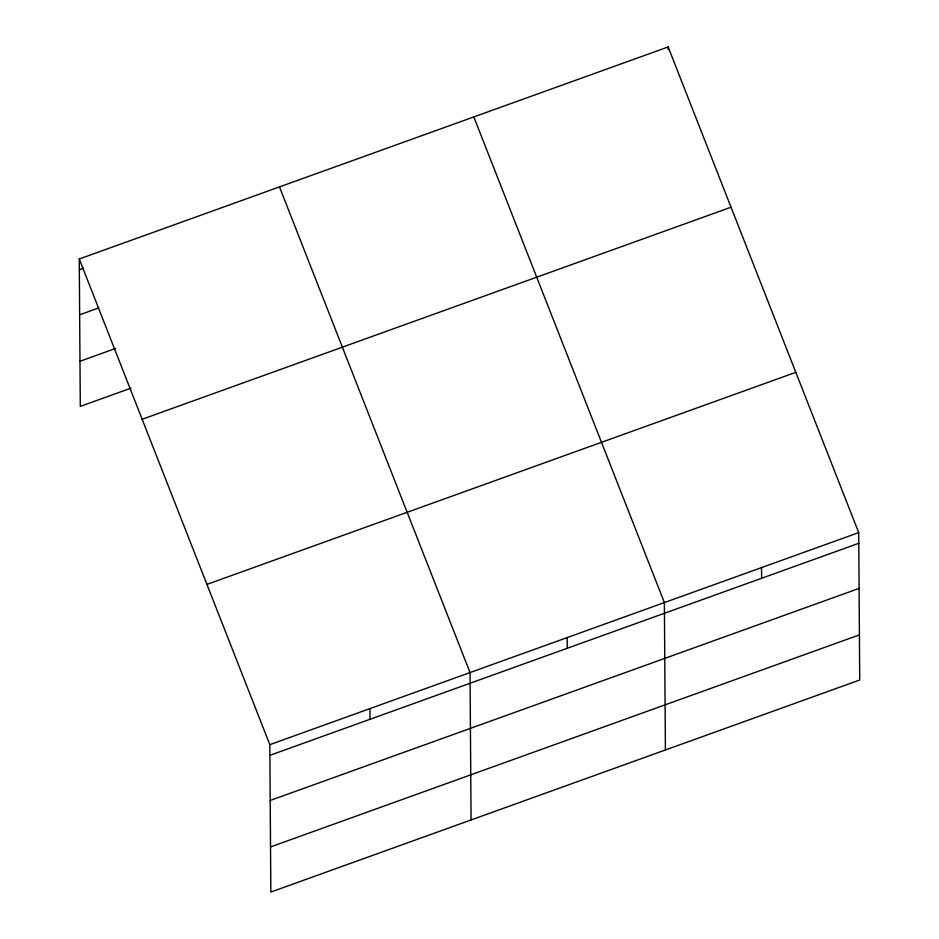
<?xml version="1.0" encoding="UTF-8"?>
<svg xmlns="http://www.w3.org/2000/svg" width="939" height="939" viewBox="0 0 939 939"><rect width="100%" height="100%" fill="white"/><g stroke="black" fill="none" stroke-linecap="round" stroke-linejoin="round"><path stroke-width="1.41" d="M79.263 259L668.157 46.95L858.704 532.613L859.737 680L270.843 892.05L269.822 744.662L79.263 259L80.296 406.387L131.037 388.124M79.334 269.693L83.454 268.214M79.651 314.8L98.853 307.886M79.979 361.28L115.638 348.439M142.141 419.275L731.035 207.214M206.932 584.398L795.826 372.337M269.822 744.662L858.704 532.613M269.892 755.343L858.786 543.294M270.209 800.462L859.103 588.401M270.526 846.943L859.42 634.881M473.819 116.929L664.378 602.58L665.399 749.968M279.482 186.908L470.04 672.559L471.073 819.947M761.541 567.59L761.611 578.283M668.157 46.95L668.169 49.626M567.203 637.569L567.285 648.262M369.931 708.616L370.001 719.297"/></g></svg>
